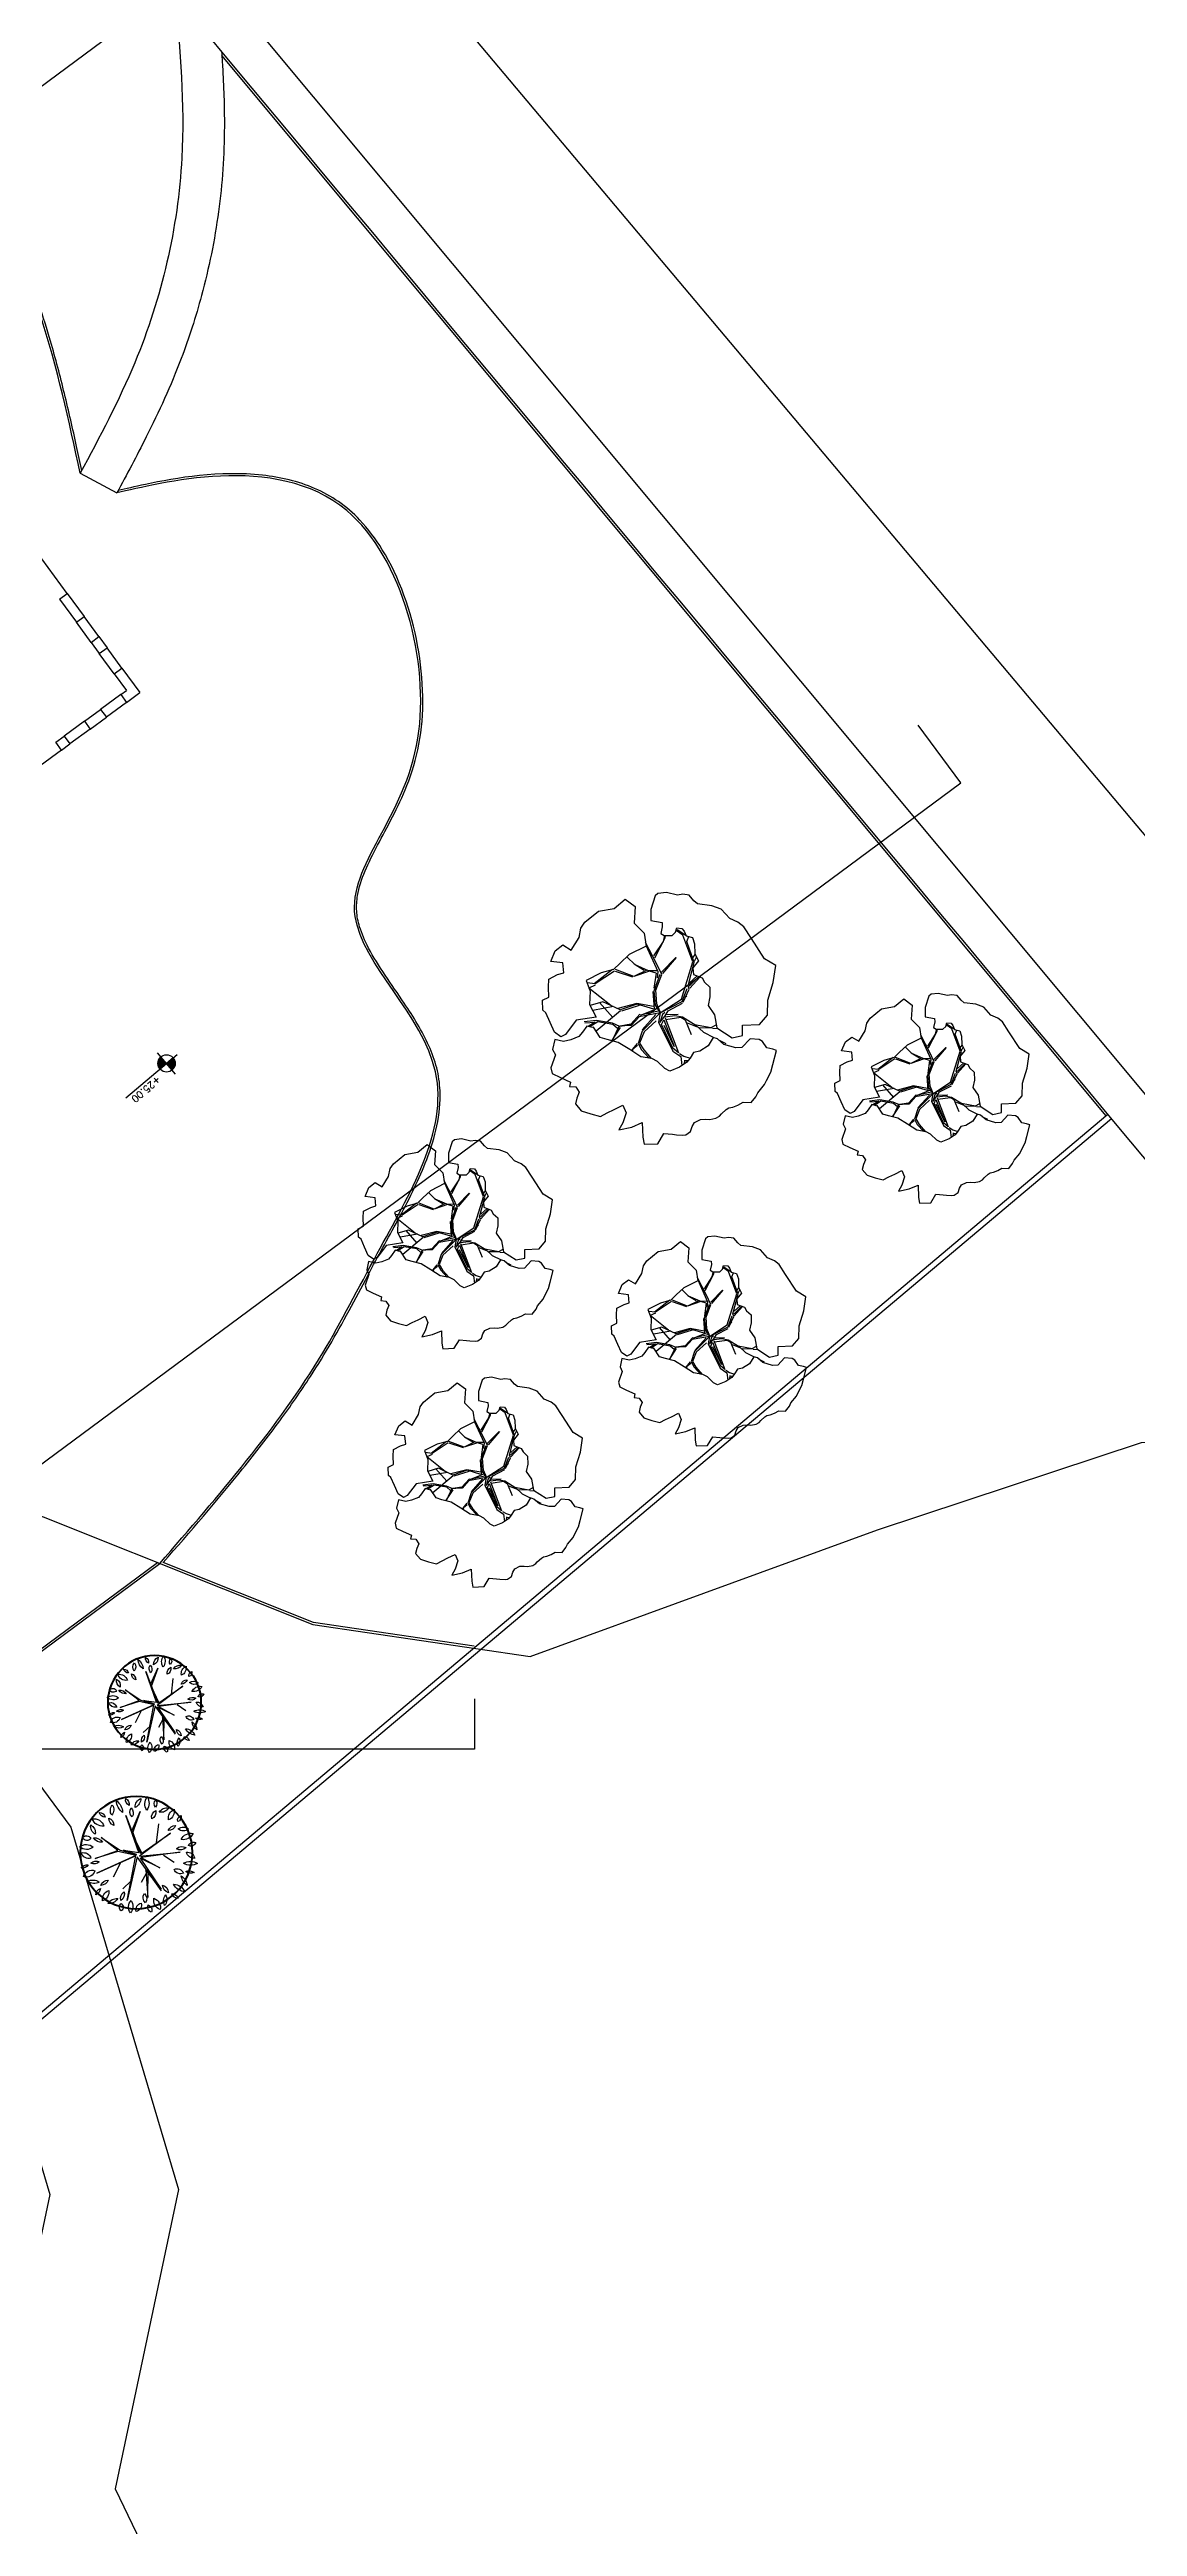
# Model space of a CAD drawing. Header units: millimetres. Extents: x 55520 to 96084, y -58491 to -49645.
# Drawn here: x 59632.2 to 59710.6, y -58314.1 to -58135.6 of the extents above; entities that cross this region are included whole.
import ezdxf
from ezdxf.enums import TextEntityAlignment as Align

# ---------------------------------------------------------------- set-up
doc = ezdxf.new("R2010")
doc.units = ezdxf.units.MM
for name, color, linetype in [('Alvenaria Corte', 30, 'Continuous'), ('Alvenaria Vista', 40, 'Continuous'), ('ARQ-COTAS', 1, 'Continuous'), ('ARQ-SÍMBOLOS', 2, 'Continuous'), ('ARQ-TEXTO2', 2, 'Continuous'), ('Caminhos Principais', 13, 'Continuous'), ('Cinza', 9, 'Continuous'), ('Curvas de Nível', 10, 'Continuous'), ('Limite Terreno', 20, 'Continuous'), ('Limites', 250, 'Continuous'), ('Linha Fina', 100, 'Continuous'), ('Árvores Existentes', 114, 'Continuous')]:
    doc.layers.add(name, color=color, linetype=linetype)
doc.styles.add('ROMANS', font='romans.shx')

# ---------------------------------------------------------------- blocks, each defined once
blk = doc.blocks.new('ARBOL')
at = {"color": 0, "linetype": 'ByBlock'}
for p, q in [((-1.034, 4.388), (-1.216, 4.399)), ((-0.978, 4.411), (-1.203, 4.42)), ((-0.543, 3.996), (-1.034, 4.388)), ((-0.889, 4.31), (-0.907, 4.428)), ((-1.203, 3.549), (-1.65, 3.817)), ((-1.375, 4.169), (-1.336, 4.042)), ((-1.336, 4.131), (-1.358, 4.18)), ((-1.336, 4.042), (-1.347, 3.661)), ((-1.302, 3.638), (-1.336, 4.131)), ((-1.013, 3.448), (-0.912, 3.884)), ((-0.967, 3.437), (-0.9, 3.895)), ((-0.509, 4.007), (-0.889, 4.31)), ((-0.587, 4.074), (-0.58, 4.163)), ((-0.33, 3.169), (-0.543, 3.996)), ((-0.52, 4.03), (-0.529, 4.132)), ((-0.353, 3.494), (-0.509, 4.007)), ((-1.593, 3.281), (-1.837, 3.338)), ((-1.357, 3.282), (-1.614, 3.282)), ((-1.079, 3.416), (-1.604, 3.774)), ((-1.269, 3.327), (-1.593, 3.281)), ((-1.246, 3.327), (-1.48, 3.047)), ((-1.313, 3.315), (-1.48, 3.047)), ((-1.113, 3.416), (-1.269, 3.327)), ((-1.102, 3.37), (-1.246, 3.327)), ((-0.978, 3.405), (-1.203, 3.549)), ((-1.102, 3.37), (-0.967, 3.058)), ((-1.022, 3.292), (-1.079, 3.416)), ((-0.933, 3.013), (-1.013, 3.393)), ((-0.912, 3.047), (-0.978, 3.405)), ((-0.364, 3.572), (-0.3, 3.784)), ((-0.298, 3.448), (-0.353, 3.494)), ((-0.286, 3.136), (-0.341, 3.437)), ((-0.33, 3.505), (-0.263, 3.774)), ((-0.298, 3.471), (-0.236, 3.794)), ((-0.263, 3.136), (-0.298, 3.448)), ((-1.961, 2.935), (-2.139, 2.455)), ((-1.905, 2.924), (-2.117, 2.466)), ((-1.48, 3.047), (-1.906, 2.969)), ((-1.893, 2.935), (-1.502, 3.024)), ((-0.721, 2.678), (-0.944, 2.991)), ((-0.744, 2.756), (-0.933, 3.013)), ((-0.733, 2.802), (-0.912, 3.047)), ((-0.554, 2.666), (-0.744, 2.756)), ((-0.554, 2.666), (-0.733, 2.802)), ((-0.567, 2.667), (-0.33, 3.169)), ((-0.567, 2.667), (-0.286, 3.136)), ((-0.486, 2.733), (-0.509, 2.666)), ((-0.442, 2.802), (-0.263, 3.102)), ((-0.442, 2.666), (-0.442, 2.802)), ((-0.441, 2.701), (-0.218, 2.846)), ((-0.43, 2.656), (-0.262, 2.79)), ((-0.385, 2.611), (-0.129, 2.824)), ((-0.262, 2.79), (-0.106, 2.846)), ((-0.129, 2.824), (-0.017, 2.824)), ((-0.106, 2.846), (0.24, 2.846)), ((-0.017, 2.824), (0.262, 2.622)), ((0.05, 2.79), (0.285, 2.835)), ((0.207, 2.846), (0.553, 2.98)), ((0.24, 2.846), (0.464, 2.801)), ((0.33, 2.846), (0.565, 2.98)), ((0.464, 2.801), (0.72, 2.822)), ((0.553, 2.98), (0.619, 3.091)), ((0.587, 2.98), (0.695, 3.036)), ((0.848, 2.833), (1.011, 2.846)), ((-2.117, 2.466), (-2.284, 2.39)), ((-2.106, 2.444), (-2.191, 2.315)), ((-1.581, 2.242), (-2.191, 2.315)), ((-1.77, 2.22), (-1.968, 2.002)), ((-1.514, 2.251), (-1.864, 1.941)), ((-1.357, 2.265), (-1.77, 2.22)), ((-1.335, 2.253), (-1.56, 1.588)), ((-1.112, 2.578), (-1.413, 2.265)), ((-1.101, 2.567), (-1.357, 2.265)), ((-1.313, 2.265), (-1.044, 2.578)), ((-0.765, 2.712), (-1.112, 2.578)), ((-0.732, 2.667), (-1.101, 2.567)), ((-0.933, 2.41), (-0.989, 2.119)), ((-0.921, 2.354), (-0.966, 2.097)), ((-0.567, 2.667), (-0.921, 2.354)), ((-0.91, 2.399), (-0.687, 2.701)), ((-0.631, 2.678), (-0.91, 2.399)), ((-0.631, 2.589), (-0.709, 2.142)), ((-0.567, 2.667), (-0.698, 2.119)), ((-0.553, 2.477), (-0.653, 2.13)), ((-0.567, 2.667), (-0.497, 2.476)), ((-0.509, 2.666), (-0.465, 2.488)), ((-0.497, 2.476), (0.105, 2.096)), ((-0.465, 2.488), (-0.442, 2.666)), ((-0.419, 2.632), (0.229, 2.13)), ((-0.419, 2.577), (0.083, 2.197)), ((-0.408, 2.465), (-0.419, 2.577)), ((0.071, 2.153), (-0.408, 2.465)), ((0.083, 2.197), (-0.353, 2.476)), ((-1.681, 1.796), (-1.893, 1.628)), ((-1.871, 1.616), (-1.681, 1.751)), ((-1.825, 2.171), (-1.406, 2.041)), ((-1.681, 1.751), (-1.762, 1.589)), ((-1.636, 1.784), (-1.725, 1.6)), ((-1.346, 1.93), (-1.681, 1.796)), ((-1.324, 1.907), (-1.636, 1.784)), ((-1.167, 1.952), (-1.346, 1.93)), ((-1.19, 1.885), (-1.324, 1.907)), ((-1.19, 1.952), (-1.156, 1.616)), ((-0.989, 2.119), (-1.167, 1.963)), ((-1.044, 2.053), (-1.167, 1.952)), ((-1.156, 1.592), (-1.145, 1.941)), ((-0.966, 2.097), (-1.044, 2.053)), ((-0.698, 2.119), (-0.631, 1.84)), ((-0.653, 1.829), (-0.676, 1.661)), ((-0.676, 1.661), (-0.671, 1.632)), ((-0.62, 1.796), (-0.664, 1.673)), ((-0.664, 1.673), (-0.653, 1.631)), ((-0.653, 2.13), (-0.609, 1.862)), ((-0.631, 1.84), (-0.497, 1.762)), ((-0.609, 1.862), (-0.452, 1.784)), ((-0.497, 1.762), (-0.257, 1.692)), ((-0.452, 1.784), (-0.214, 1.71)), ((0.229, 2.13), (0.071, 2.153)), ((0.105, 2.096), (0.318, 2.084)), ((0.261, 2.13), (0.374, 2.13)), ((0.318, 2.084), (0.443, 1.93)), ((0.374, 2.13), (0.51, 2.162)), ((0.429, 2.063), (0.469, 1.983)), ((0.44, 2.063), (0.504, 2.095)), ((-1.795, 1.523), (-1.793, 1.527))]:
    blk.add_line(p, q, dxfattribs=at)
for p, q in [((-0.272, 3.281), (-0.266, 3.278)), ((-0.266, 3.278), (-0.257, 3.276))]:
    blk.add_line(p, q)
at = {"color": 0, "linetype": 'ByBlock', "flags": 128}
for points in [[(-2.006, 4.806), (-1.93, 4.502), (-1.803, 4.292), (-1.567, 4.384), (-1.517, 4.308), (-1.466, 4.165), (-1.382, 4.165), (-1.23, 4.258), (-1.205, 4.359), (-1.23, 4.452), (-1.129, 4.502), (-1.061, 4.477), (-0.969, 4.41), (-0.825, 4.452), (-0.715, 4.359), (-0.597, 4.174), (-0.446, 4.081), (-0.471, 3.887), (-0.386, 3.769), (-0.184, 3.803), (-0.091, 3.752), (0.069, 3.719), (0.179, 3.542), (0.246, 3.356), (0.474, 3.255), (0.668, 3.036), (1.064, 3.028), (1.233, 3.188), (1.115, 3.382), (1.427, 3.592), (1.469, 3.853), (1.301, 4.14), (1.199, 4.536), (1.056, 4.881), (0.769, 4.881), (0.288, 5.109), (0.01, 5.244), (-0.15, 5.261), (-0.344, 5.235), (-0.614, 5.311), (-0.833, 5.269), (-1.12, 5.143), (-1.222, 5.16), (-1.373, 5.21), (-1.508, 5.151), (-1.593, 5.075), (-1.829, 4.999), (-1.981, 4.881), (-2.006, 4.806)], [(-2.06, 1.565), (-2.097, 1.177), (-2.157, 1.08), (-2.327, 1.092), (-2.521, 1.226), (-2.715, 1.359), (-2.8, 1.371), (-2.922, 1.553), (-2.837, 1.686), (-2.958, 1.868), (-3.043, 2.025), (-2.934, 2.207), (-2.837, 2.316), (-2.97, 2.486), (-3.213, 2.377), (-3.249, 2.631), (-3.176, 2.825), (-2.958, 2.825), (-2.958, 3.153), (-3.031, 3.346), (-3.019, 3.504), (-2.897, 3.868), (-2.631, 4.098), (-2.533, 4.401), (-2.255, 4.377), (-2.085, 4.049), (-1.781, 3.977), (-1.599, 3.759), (-1.818, 3.407), (-1.89, 3.141), (-1.939, 2.947), (-2.133, 2.741), (-2.327, 2.425), (-2.133, 2.268), (-1.987, 2.013), (-1.721, 1.856), (-2.06, 1.565)], [(-1.677, 1.613), (-1.791, 1.581), (-1.802, 1.415), (-1.823, 1.29), (-1.937, 1.134), (-2.052, 1.02), (-2.239, 0.957), (-2.166, 0.749), (-2.052, 0.676), (-1.989, 0.385), (-1.896, 0.291), (-1.698, 0.312), (-1.458, 0.343), (-1.427, 0.25), (-1.302, 0.312), (-1.177, 0.25), (-1.156, 0.114), (-1.114, -0.01), (-0.927, -0.073), (-0.708, -0.021), (-0.5, 0.042), (-0.417, 0.187), (-0.323, 0.333), (-0.208, 0.51), (-0.063, 0.406), (-0.01, 0.177), (0, 0), (0.208, 0.198), (0.354, 0.406), (0.531, 0.135), (0.635, 0.021), (0.885, 0.187), (0.885, 0.447), (1.052, 0.531), (1.135, 0.572), (1.26, 0.635), (1.312, 0.676), (1.364, 0.791), (1.333, 0.905), (1.333, 1.009), (1.406, 1.134), (1.5, 1.196), (1.583, 1.238), (1.687, 1.332), (1.729, 1.415), (1.74, 1.477), (1.781, 1.613), (1.812, 1.675), (1.875, 1.737), (1.948, 1.831), (2.01, 1.945), (2.166, 2.029), (2.187, 2.195), (2.177, 2.289), (2.208, 2.518), (2.198, 2.622), (2.187, 2.83), (2.135, 2.996), (2.041, 3.298), (1.958, 3.277), (1.833, 3.236), (1.677, 3.308), (1.594, 3.308), (1.416, 3.215), (1.364, 2.955), (1.25, 2.882), (0.989, 2.809), (0.802, 2.84), (0.708, 2.819), (0.708, 2.601), (0.614, 2.403), (0.51, 2.31), (0.51, 2.164), (0.5, 2.05), (0.417, 1.873), (0.281, 1.685), (0.156, 1.675), (-0.063, 1.727), (-0.198, 1.717), (-0.427, 1.623), (-0.719, 1.633), (-1.021, 1.633), (-1.26, 1.561), (-1.416, 1.519), (-1.656, 1.633), (-1.677, 1.613)]]:
    blk.add_lwpolyline(points, dxfattribs=at)
blk = doc.blocks.new('tree 17')
at = {"color": 0, "linetype": 'ByBlock'}
for p, q in [((-0.082, 0.152), (-1.511, 1.221)), ((-1.511, 1.221), (-0.099, 0.075)), ((-0.149, 0.772), (-0.808, 1.664)), ((-0.808, 1.664), (-0.082, 0.822)), ((-0.082, 0.822), (-0.619, 1.038)), ((-0.215, 1.813), (-0.082, 0.152)), ((-0.033, 0.269), (-0.182, 1.747)), ((-0.182, 1.747), (-0.149, 0.772)), ((0.327, 1.071), (-0.033, 0.269)), ((0.001, 0.186), (1.346, 1.116)), ((1.346, 1.116), (0.017, 0.269)), ((0.017, 0.269), (0.327, 1.071)), ((0.765, 0.778), (0.909, 1.26)), ((-0.099, 0.075), (-1.738, -0.385)), ((-1.738, -0.385), (-0.082, 0.075)), ((-0.89, 0.728), (-1.344, 0.756)), ((-0.719, -0.113), (-1.344, 0.152)), ((-0.082, 0.075), (-0.542, -0.512)), ((-0.431, -0.496), (-0.049, 0.058)), ((-0.049, 0.058), (-0.326, -0.401)), ((-0.326, -0.401), (0.084, 0.058)), ((1.54, 0.285), (0.001, 0.186)), ((0.084, 0.058), (0.626, -1.404)), ((0.626, -1.404), (0.1, 0.136)), ((0.1, 0.136), (0.444, -0.795)), ((0.15, 0.152), (1.54, 0.285)), ((0.361, -0.684), (0.15, 0.152)), ((0.865, 0.224), (1.418, -0.302)), ((-0.542, -0.512), (-1.411, -0.878)), ((-1.411, -0.878), (-0.509, -0.545)), ((-0.686, -1.37), (-0.431, -0.496)), ((-0.509, -0.545), (-0.686, -1.37)), ((1.18, -1.16), (0.361, -0.684)), ((0.444, -0.795), (1.18, -1.16))]:
    blk.add_line(p, q, dxfattribs=at)
for points in [[(-1.072, 2.208, 0.45154), (-0.987, 1.9)], [(-0.987, 1.9, 0.45154), (-1.072, 2.208)], [(-0.733, 2.356, 0.375302), (-0.637, 1.847)], [(-0.637, 1.847, 0.375302), (-0.733, 2.356)], [(-0.191, 2.048, 0.30277), (-0.499, 2.346)], [(-0.499, 2.346, 0.30277), (-0.191, 2.048)], [(-0.053, 2.048, 0.340953), (-0.032, 1.666)], [(-0.032, 1.666, 0.340953), (-0.053, 2.048)], [(0.106, 2.463, 0.350689), (0.021, 2.165)], [(0.021, 2.165, 0.350689), (0.106, 2.463)], [(0.478, 2.441, 0.27027), (0.329, 1.921)], [(0.329, 1.921, 0.27027), (0.478, 2.441)], [(0.711, 2.314, 0.218613), (0.775, 1.868)], [(0.775, 1.868, 0.218613), (0.711, 2.314)], [(1.253, 2.091, 0.288468), (1.019, 1.847)], [(1.019, 1.847, 0.288468), (1.253, 2.091)], [(-1.954, 1.39, 0.525994), (-1.773, 1.167)], [(-1.773, 1.167, 0.525994), (-1.954, 1.39)], [(-1.391, 1.326, 0.363335), (-1.731, 1.687)], [(-1.731, 1.687, 0.363335), (-1.391, 1.326)], [(-1.38, 0.88, 0.343163), (-1.699, 1.061)], [(-1.699, 1.061, 0.343163), (-1.38, 0.88)], [(-1.147, 1.666, 0.420523), (-1.518, 1.793)], [(-1.518, 1.793, 0.420523), (-1.147, 1.666)], [(-1.009, 1.762, 0.408258), (-0.807, 1.454)], [(-0.807, 1.454, 0.408258), (-1.009, 1.762)], [(0.913, 1.836, 0.440076), (0.722, 1.485)], [(0.722, 1.485, 0.440076), (0.913, 1.836)], [(1.592, 1.9, 0.268637), (1.168, 1.539)], [(1.168, 1.539, 0.268637), (1.592, 1.9)], [(1.645, 1.124, 0.341117), (1.327, 0.912)], [(1.327, 0.912, 0.341117), (1.645, 1.124)], [(1.645, 1.666, 0.386862), (1.539, 1.273)], [(1.539, 1.273, 0.386862), (1.645, 1.666)], [(2.07, 1.22, 0.443589), (1.773, 1.124)], [(1.773, 1.124, 0.443589), (2.07, 1.22)], [(-2.017, 0.169, 0.288328), (-2.325, 0.243)], [(-2.325, 0.243, 0.288328), (-2.017, 0.169)], [(-1.816, 0.445, 0.362144), (-2.272, 0.604)], [(-2.272, 0.604, 0.362144), (-1.816, 0.445)], [(-1.752, 0.923, 0.295875), (-2.177, 0.827)], [(-2.177, 0.827, 0.295875), (-1.752, 0.923)], [(-1.561, 0.115, 0.309468), (-1.932, 0.084)], [(-1.932, 0.084, 0.309468), (-1.561, 0.115)], [(1.9, 0.179, 0.326555), (1.539, 0.147)], [(1.539, 0.147, 0.326555), (1.9, 0.179)], [(2.229, 0.869, 0.343561), (1.709, 0.753)], [(1.709, 0.753, 0.343561), (2.229, 0.869)], [(2.198, 0.625, 0.38021), (1.89, 0.349)], [(1.89, 0.349, 0.38021), (2.198, 0.625)], [(2.325, 0.02, 0.383832), (2.06, 0.115)], [(2.06, 0.115, 0.383832), (2.325, 0.02)], [(-1.89, -0.054, 0.289447), (-2.23, -0.373)], [(-2.23, -0.373, 0.289447), (-1.89, -0.054)], [(-1.731, -0.511, 0.447347), (-2.23, -0.628)], [(-2.23, -0.628, 0.447347), (-1.731, -0.511)], [(-1.784, -0.862, 0.306984), (-2.081, -0.947)], [(-2.081, -0.947, 0.306984), (-1.784, -0.862)], [(-1.37, -0.67, 0.315606), (-1.656, -0.851)], [(-1.656, -0.851, 0.315606), (-1.37, -0.67)], [(1.677, -0.787, 0.340003), (1.338, -0.639)], [(1.338, -0.639, 0.340003), (1.677, -0.787)], [(2.134, -0.532, 0.317134), (1.741, -0.649)], [(1.741, -0.649, 0.317134), (2.134, -0.532)], [(1.752, -0.904, 0.40592), (1.943, -1.106)], [(1.943, -1.106, 0.40592), (1.752, -0.904)], [(2.272, -0.352, 0.351781), (1.826, -0.171)], [(1.826, -0.171, 0.351781), (2.272, -0.352)], [(-1.529, -1, 0.414115), (-1.688, -1.403)], [(-1.688, -1.403, 0.414115), (-1.529, -1)], [(-1.179, -1.276, 0.365918), (-1.582, -1.637)], [(-1.582, -1.637, 0.365918), (-1.179, -1.276)], [(-1.03, -1.605, 0.559657), (-1.264, -1.839)], [(-1.264, -1.839, 0.559657), (-1.03, -1.605)], [(-0.765, -1.191, 0.285981), (-0.934, -1.552)], [(-0.934, -1.552, 0.285981), (-0.765, -1.191)], [(-0.786, -1.616, 0.321275), (-0.68, -2.019)], [(-0.68, -2.019, 0.321275), (-0.786, -1.616)], [(-0.308, -1.648, 0.362047), (-0.478, -2.168)], [(-0.478, -2.168, 0.362047), (-0.308, -1.648)], [(-0.043, -1.881, 0.345907), (-0.106, -2.179)], [(-0.106, -2.179, 0.345907), (-0.043, -1.881)], [(0.01, -1.414, 0.328832), (0.042, -1.764)], [(0.042, -1.764, 0.328832), (0.01, -1.414)], [(0.212, -1.775, 0.339938), (0.488, -2.072)], [(0.488, -2.072, 0.339938), (0.212, -1.775)], [(0.616, -1.584, 0.235997), (0.722, -2.094)], [(0.722, -2.094, 0.235997), (0.616, -1.584)], [(0.786, -1.201, 0.368927), (0.987, -1.499)], [(0.987, -1.499, 0.368927), (0.786, -1.201)], [(0.987, -1.626, 0.337084), (1.062, -1.924)], [(1.062, -1.924, 0.337084), (0.987, -1.626)], [(1.529, -1.541, 0.303563), (1.125, -1.414)], [(1.125, -1.414, 0.303563), (1.529, -1.541)], [(1.762, -1.425, 0.316942), (1.412, -1.032)], [(1.412, -1.032, 0.316942), (1.762, -1.425)]]:
    blk.add_lwpolyline(points, format="xyb")
at = {"lineweight": 40}
blk.add_circle((0, 0), 2.242, dxfattribs=at)
blk = doc.blocks.new('Nível_Planta')
at = {"layer": 'ARQ-SÍMBOLOS', "ltscale": 0.1}
h = blk.add_hatch(color=1, dxfattribs=at)
h.dxf.hatch_style = 1
h.paths.add_polyline_path([(-0.25, 0), (0, 0), (0, 0.25, 0.414214)])
h.paths.add_polyline_path([(0.25, 0), (0, 0), (0, -0.25, 0.414214)])
at = {"layer": 'ARQ-SÍMBOLOS', "color": 1}
for p, q in [((1.535, 0), (-0.4, 0)), ((0, 0.4), (0, -0.4))]:
    blk.add_line(p, q, dxfattribs=at)
at = {"layer": 'ARQ-SÍMBOLOS', "color": 1, "ltscale": 0.1}
blk.add_line((-0.25, 0), (0.25, 0), dxfattribs=at)
at = {"layer": 'ARQ-SÍMBOLOS', "color": 1}
blk.add_circle((0, 0), 0.25, dxfattribs=at)
at = {"layer": 'ARQ-TEXTO2', "style": 'ROMANS'}
blk.add_attdef('NIVEL-ACABADO', text='', height=0.2, dxfattribs=at).set_placement((0.432, 0.034), align=Align.BOTTOM_LEFT)

msp = doc.modelspace()

# ---------------------------------------------------------------- linework, layer by layer
at = {"layer": 'Alvenaria Corte'}
for p, q in [((59632.893, -58175.239), (59633.458, -58174.826)), ((59632.893, -58175.239), (59634.111, -58176.902)), ((59633.458, -58174.826), (59634.675, -58176.488)), ((59634.111, -58176.902), (59634.675, -58176.488)), ((59635.174, -58178.354), (59635.739, -58177.94)), ((59635.739, -58177.94), (59636.33, -58178.747)), ((59635.174, -58178.354), (59635.765, -58179.161)), ((59635.765, -58179.161), (59636.33, -58178.747)), ((59636.829, -58180.613), (59637.393, -58180.199)), ((59636.829, -58180.613), (59637.715, -58181.823)), ((59637.312, -58182.118), (59637.715, -58181.823)), ((59637.393, -58180.199), (59638.693, -58181.974)), ((59634.69, -58184.039), (59635.86, -58183.182)), ((59635.86, -58183.182), (59636.273, -58183.747)), ((59637.312, -58182.118), (59637.725, -58182.683)), ((59637.725, -58182.683), (59638.693, -58181.974)), ((59632.632, -58185.545), (59633.238, -58185.102)), ((59633.238, -58185.102), (59633.651, -58185.667)), ((59634.69, -58184.039), (59635.103, -58184.603)), ((59635.103, -58184.603), (59636.273, -58183.747)), ((59633.046, -58186.11), (59632.632, -58185.545)), ((59633.046, -58186.11), (59633.651, -58185.667)), ((59708.453, -58212.38), (59572.467, -58326.79)), ((59708.709, -58212.687), (59573.031, -58326.838))]:
    msp.add_line(p, q, dxfattribs=at)
at = {"layer": 'Alvenaria Vista', "color": 1}
for p, q in [((59633.458, -58174.826), (59623.998, -58161.936)), ((59633.046, -58186.11), (59615.333, -58199.083))]:
    msp.add_line(p, q, dxfattribs=at)
at = {"layer": 'Alvenaria Vista'}
for p, q in [((59635.174, -58178.354), (59634.111, -58176.902)), ((59635.739, -58177.94), (59634.675, -58176.488)), ((59636.829, -58180.613), (59635.765, -58179.161)), ((59637.393, -58180.199), (59636.33, -58178.747)), ((59637.312, -58182.118), (59635.86, -58183.182)), ((59637.725, -58182.683), (59636.273, -58183.747)), ((59634.69, -58184.039), (59633.238, -58185.102)), ((59635.103, -58184.603), (59633.651, -58185.667)), ((59595.636, -58277.663), (59640.119, -58244.717)), ((59639.955, -58244.652), (59640.119, -58244.717))]:
    msp.add_line(p, q, dxfattribs=at)
msp.add_open_spline([(59423.514, -58311.52), (59463.082, -58259.782), (59502.65, -58208.044), (59542.218, -58156.306), (59549.466, -58148.997), (59556.714, -58141.688), (59563.963, -58134.379), (59574.888, -58128.113), (59585.813, -58121.848), (59596.738, -58115.583), (59607.709, -58116.358), (59618.68, -58117.133), (59629.651, -58117.909), (59666.163, -58161.681), (59702.675, -58205.453), (59739.187, -58249.224), (59752.038, -58263.689), (59764.89, -58278.154), (59777.742, -58292.618)], degree=3, knots=[20.3224163, 20.3224163, 20.3224163, 20.3224163, 21.3053757, 21.3053757, 21.3053757, 22.3053757, 22.3053757, 22.3053757, 23.3053757, 23.3053757, 23.3053757, 24.3053757, 24.3053757, 24.3053757, 25.3053757, 25.3053757, 25.3053757, 25.5933686, 25.5933686, 25.5933686, 25.5933686], dxfattribs=at)
at = {"layer": 'ARQ-COTAS'}
for points in [[(59463.356, -58267.206), (59461.278, -58264.4), (59647.821, -58126.24), (59649.9, -58129.046)], [(59508.236, -58322.474), (59511.318, -58326.635), (59697.861, -58188.475), (59694.779, -58184.314)], [(59662.803, -58254.462), (59662.803, -58258.093), (59456.552, -58258.093), (59456.552, -58254.462)]]:
    msp.add_lwpolyline(points, dxfattribs=at)
at = {"layer": 'Caminhos Principais'}
msp.add_open_spline([(59468.795, -58267.126), (59467.074, -58277.437), (59465.303, -58287.871), (59462.064, -58302.337), (59461.1, -58306.296), (59459.873, -58310.782), (59459.725, -58311.313), (59459.575, -58311.845), (59460.331, -58311.742), (59461.086, -58311.637), (59463.238, -58311.326), (59464.634, -58311.114), (59467.067, -58310.718), (59468.105, -58310.541), (59470.198, -58310.171), (59471.252, -58309.977), (59474.432, -58309.38), (59476.577, -58308.957), (59483.073, -58307.668), (59487.485, -58306.78), (59496.424, -58305.227), (59500.95, -58304.562), (59510.087, -58303.766), (59514.699, -58303.635), (59521.304, -58304.085), (59523.282, -58304.301), (59526.537, -58304.816), (59527.816, -58305.06), (59530.362, -58305.632), (59531.622, -58305.96), (59535.362, -58307.058), (59537.8, -58307.942), (59544.907, -58310.966), (59549.409, -58313.482), (59557.995, -58319.209), (59562.079, -58322.421), (59569.854, -58329.27), (59573.546, -58332.909), (59580.692, -58340.52), (59584.122, -58344.49), (59590.662, -58352.484), (59593.774, -58356.511), (59602.016, -58367.471), (59606.955, -58374.37), (59616.869, -58387.609), (59621.844, -58393.948), (59628.317, -58401.129), (59629.525, -58402.426), (59632.002, -58405.006), (59633.266, -58406.285), (59635.553, -58408.553), (59636.566, -58409.542), (59637.591, -58410.532)], degree=3, knots=[0, 0, 0, 0, 31.4096718, 31.4096718, 43.1663985, 43.1663985, 44.747182, 44.747182, 44.747182, 47.0850167, 47.0850167, 51.4159509, 51.4159509, 54.6318345, 54.6318345, 57.8477182, 57.8477182, 64.2794854, 64.2794854, 77.14302, 77.14302, 90.0065545, 90.0065545, 102.8700891, 102.8700891, 108.357779, 108.357779, 111.9079407, 111.9079407, 115.4581024, 115.4581024, 122.5584259, 122.5584259, 136.6347641, 136.6347641, 150.7111024, 150.7111024, 164.7874406, 164.7874406, 179.4660261, 179.4660261, 194.1446116, 194.1446116, 219.5869132, 219.5869132, 245.0292148, 245.0292148, 250.783382, 250.783382, 256.5375492, 256.5375492, 261.0160037, 261.0160037, 261.0160037, 261.0160037], dxfattribs=at)
msp.add_rational_spline([(59465.536, -58268.429), (59464.665, -58273.632), (59463.775, -58278.853), (59461.998, -58288.385), (59461.138, -58292.69), (59459.149, -58301.676), (59458.003, -58306.366), (59456.688, -58311.031), (59456.687, -58311.033), (59456.687, -58311.034), (59456.686, -58311.036), (59456.549, -58311.524), (59456.412, -58312.011), (59456.274, -58312.498), (59456.088, -58313.161), (59456.238, -58313.833), (59456.69, -58314.353), (59457.142, -58314.873), (59457.786, -58315.115), (59458.469, -58315.023), (59458.971, -58314.954), (59459.474, -58314.886), (59459.976, -58314.818), (59459.977, -58314.818), (59459.978, -58314.818), (59459.979, -58314.817), (59462.007, -58314.542), (59464.035, -58314.246), (59467.684, -58313.66), (59469.305, -58313.38), (59472.577, -58312.785), (59474.225, -58312.471), (59479.194, -58311.503), (59482.544, -58310.823), (59489.29, -58309.517), (59492.688, -58308.892), (59500.813, -58307.621), (59505.554, -58307.059), (59514.191, -58306.689), (59518.089, -58306.766), (59523.63, -58307.383), (59525.292, -58307.634), (59528.599, -58308.285), (59530.241, -58308.686), (59533.478, -58309.627), (59535.076, -58310.165), (59539.806, -58311.969), (59542.874, -58313.419), (59548.837, -58316.718), (59551.733, -58318.567), (59560.553, -58324.852), (59566.176, -58329.837), (59573.459, -58337.181), (59575.446, -58339.29), (59579.301, -58343.551), (59581.169, -58345.705), (59586.627, -58352.212), (59590.069, -58356.609), (59600.566, -58370.477), (59607.208, -58379.944), (59616.065, -58391.342), (59618.039, -58393.81), (59621.79, -58398.303), (59623.557, -58400.343), (59626.633, -58403.728), (59627.922, -58405.098), (59630.557, -58407.816), (59631.898, -58409.161), (59633.929, -58411.159), (59634.604, -58411.817), (59635.283, -58412.473)], [1, 1, 1, 1, 1, 1, 1, 1, 1, 1, 1, 1, 1, 1, 0.919934982122, 0.919934982122, 1, 0.919934982122, 0.919934982122, 1, 1, 1, 1, 1, 1, 1, 1, 1, 1, 1, 1, 1, 1, 1, 1, 1, 1, 1, 1, 1, 1, 1, 1, 1, 1, 1, 1, 1, 1, 1, 1, 1, 1, 1, 1, 1, 1, 1, 1, 1, 1, 1, 1, 1, 1, 1, 1, 1, 1, 1, 1], degree=3, knots=[3.300707, 3.300707, 3.300707, 3.300707, 19.1462391, 19.1462391, 32.1447126, 32.1447126, 46.2232747, 46.2232747, 46.2232747, 46.228431, 46.228431, 46.228431, 47.6993674, 47.6993674, 47.6993674, 48.6896462, 48.6896462, 48.6896462, 49.679925, 49.679925, 49.679925, 51.2199004, 51.2199004, 51.2199004, 51.2231266, 51.2231266, 51.2231266, 57.4374364, 57.4374364, 62.3872551, 62.3872551, 67.3370738, 67.3370738, 77.2367112, 77.2367112, 87.1363486, 87.1363486, 100.8303464, 100.8303464, 112.0941348, 112.0941348, 116.9322561, 116.9322561, 121.7703773, 121.7703773, 126.6084985, 126.6084985, 136.2847409, 136.2847409, 145.9609833, 145.9609833, 166.6496983, 166.6496983, 174.7380565, 174.7380565, 182.8264147, 182.8264147, 199.0031311, 199.0031311, 233.856655, 233.856655, 243.7192597, 243.7192597, 252.2439902, 252.2439902, 258.2313246, 258.2313246, 264.218659, 264.218659, 267.1683497, 267.1683497, 267.1683497, 267.1683497], dxfattribs=at)
at = {"layer": 'Cinza'}
for p, q in [((59708.338, -58212.476), (59644.598, -58136.062)), ((59634.394, -58166.168), (59637.04, -58167.582))]:
    msp.add_line(p, q, dxfattribs=at)
msp.add_lwpolyline([(59662.775, -58250.681), (59651.2, -58248.978), (59640.371, -58244.656)], dxfattribs=at)
for points, knots in [([(59634.394, -58166.168), (59633.573, -58162.367), (59632.027, -58155.213), (59626.854, -58142.913), (59612.961, -58141.078), (59607.55, -58129.508), (59592.672, -58121.63), (59571.118, -58137.969), (59580.942, -58152.767), (59582.303, -58164.131), (59579.49, -58168.873), (59578.41, -58170.276)], [0, 0, 0, 0, 11.8226972, 22.2477323, 37.2099176, 47.3665289, 58.9260064, 86.865782, 101.305181, 112.9877034, 118.3036098, 118.3036098, 118.3036098, 118.3036098]), ([(59634.504, -58165.964), (59634.379, -58165.389), (59634.255, -58164.813), (59633.851, -58162.971), (59633.565, -58161.703), (59632.95, -58159.178), (59632.621, -58157.922), (59631.997, -58155.784), (59631.723, -58154.905), (59631.125, -58153.144), (59630.801, -58152.265), (59629.709, -58149.694), (59628.825, -58148.07), (59627.23, -58146.173), (59626.74, -58145.68), (59625.67, -58144.793), (59625.094, -58144.397), (59623.281, -58143.313), (59621.959, -58142.725), (59619.588, -58141.728), (59618.547, -58141.308), (59616.712, -58140.481), (59615.908, -58140.083), (59614.547, -58139.276), (59613.973, -58138.883), (59612.385, -58137.565), (59611.504, -58136.486), (59609.838, -58134.195), (59609.053, -58132.985), (59607.729, -58131.256), (59607.249, -58130.683), (59606.211, -58129.619), (59605.658, -58129.125), (59603.905, -58127.773), (59602.614, -58127.043), (59600.14, -58126.106), (59598.987, -58125.823), (59595.419, -58125.426), (59592.897, -58125.786), (59588.002, -58127.422), (59585.629, -58128.697), (59582.148, -58131.31), (59580.881, -58132.49), (59578.093, -58135.772), (59576.877, -58138.003), (59576.312, -58140.912), (59576.254, -58141.581), (59576.282, -58142.909), (59576.365, -58143.569), (59576.766, -58145.547), (59577.238, -58146.864), (59578.208, -58149.26), (59578.679, -58150.329), (59579.526, -58152.389), (59579.908, -58153.373), (59581.125, -58157.158), (59581.616, -58160.166), (59581.232, -58163.958), (59581.032, -58164.931), (59580.186, -58167.404), (59579.334, -58168.829), (59578.291, -58170.185)], [0.1791962, 0.1791962, 0.1791962, 0.1791962, 1.9676824, 1.9676824, 5.9030473, 5.9030473, 9.78019, 9.78019, 12.4702784, 12.4702784, 15.1603669, 15.1603669, 20.5405439, 20.5405439, 22.649892, 22.649892, 24.7592402, 24.7592402, 28.9779365, 28.9779365, 32.2356463, 32.2356463, 34.9203415, 34.9203415, 37.0804602, 37.0804602, 41.4006976, 41.4006976, 45.7209349, 45.7209349, 47.9828947, 47.9828947, 50.2448545, 50.2448545, 54.7687741, 54.7687741, 58.3772552, 58.3772552, 65.5942173, 65.5942173, 72.8111794, 72.8111794, 77.6472482, 77.6472482, 85.4020989, 85.4020989, 87.7139735, 87.7139735, 90.0258481, 90.0258481, 94.6495973, 94.6495973, 98.2674104, 98.2674104, 101.4306735, 101.4306735, 110.04619, 110.04619, 113.1355716, 113.1355716, 118.3036098, 118.3036098, 118.3036098, 118.3036098]), ([(59641.24, -58131.803), (59641.589, -58135.682), (59642.353, -58144.606), (59639.566, -58156.488), (59635.79, -58163.556), (59634.394, -58166.168)], [0.3627005, 0.3627005, 0.3627005, 0.3627005, 12.0117583, 27.159064, 36.0389425, 36.0389425, 36.0389425, 36.0389425]), ([(59644.58, -58135.807), (59644.604, -58136.151), (59644.626, -58136.496), (59644.731, -58138.272), (59644.784, -58139.72), (59644.773, -58142.199), (59644.739, -58143.224), (59644.6, -58145.276), (59644.495, -58146.3), (59644.08, -58149.36), (59643.669, -58151.383), (59642.718, -58154.901), (59642.23, -58156.412), (59641.301, -58158.872), (59640.898, -58159.841), (59640.049, -58161.728), (59639.604, -58162.65), (59638.457, -58164.93), (59637.743, -58166.267), (59637.04, -58167.582)], [4.5777475, 4.5777475, 4.5777475, 4.5777475, 5.5830547, 5.5830547, 9.7398708, 9.7398708, 12.6174359, 12.6174359, 15.495001, 15.495001, 21.2501313, 21.2501313, 25.6880932, 25.6880932, 28.6281936, 28.6281936, 31.5682941, 31.5682941, 36.0389425, 36.0389425, 36.0389425, 36.0389425]), ([(59640.119, -58244.717), (59644.38, -58239.815), (59650.454, -58232.824), (59656.421, -58220.917), (59663.661, -58209.041), (59649.889, -58197.472), (59661.669, -58187.898), (59655.196, -58162.683), (59639.994, -58166.942), (59637.04, -58167.582)], [0, 0, 0, 0, 19.1850764, 27.3542098, 41.0970249, 54.4041033, 68.8708062, 82.4485553, 99.5877269, 99.5877269, 99.5877269, 99.5877269]), ([(59640.371, -58244.656), (59642.313, -58242.421), (59644.254, -58240.184), (59647.018, -58236.757), (59647.914, -58235.603), (59649.544, -58233.382), (59650.284, -58232.32), (59651.519, -58230.417), (59652.029, -58229.584), (59653.004, -58227.895), (59653.473, -58227.04), (59654.382, -58225.347), (59654.823, -58224.511), (59655.622, -58223.02), (59655.974, -58222.372), (59656.699, -58221.055), (59657.068, -58220.387), (59658.15, -58218.365), (59658.836, -58216.992), (59659.668, -58214.806), (59659.92, -58213.994), (59660.269, -58212.339), (59660.357, -58211.494), (59660.3, -58210.105), (59660.223, -58209.556), (59659.947, -58208.472), (59659.751, -58207.939), (59659.042, -58206.363), (59658.408, -58205.344), (59656.825, -58202.974), (59655.85, -58201.647), (59654.901, -58199.852), (59654.676, -58199.34), (59654.409, -58198.455), (59654.339, -58198.08), (59654.295, -58197.335), (59654.319, -58196.964), (59654.576, -58195.431), (59655.144, -58194.249), (59656.506, -58191.667), (59657.299, -58190.268), (59658.293, -58187.747), (59658.602, -58186.76), (59659.209, -58183.544), (59659.163, -58181.043), (59658.253, -58176.109), (59657.391, -58173.676), (59655.678, -58170.889), (59655.139, -58170.17), (59654.066, -58169.036), (59653.551, -58168.591), (59652.459, -58167.835), (59651.883, -58167.521), (59650.094, -58166.746), (59648.821, -58166.45), (59644.459, -58165.963), (59641.322, -58166.493), (59638.314, -58167.135), (59637.647, -58167.294), (59637.133, -58167.408)], [0.2079391, 0.2079391, 0.2079391, 0.2079391, 8.9537981, 8.9537981, 13.3310536, 13.3310536, 17.2501046, 17.2501046, 20.2343585, 20.2343585, 23.2186124, 23.2186124, 26.0389094, 26.0389094, 28.1587936, 28.1587936, 30.2786779, 30.2786779, 34.5184465, 34.5184465, 37.0140288, 37.0140288, 39.6345012, 39.6345012, 41.3705687, 41.3705687, 43.1066363, 43.1066363, 46.5787715, 46.5787715, 51.4068916, 51.4068916, 53.3882687, 53.3882687, 54.8995801, 54.8995801, 56.4108915, 56.4108915, 61.1178948, 61.1178948, 65.8248981, 65.8248981, 68.5302271, 68.5302271, 73.9408853, 73.9408853, 79.3515435, 79.3515435, 81.4745317, 81.4745317, 83.1831094, 83.1831094, 84.8916872, 84.8916872, 88.3088427, 88.3088427, 96.5013496, 96.5013496, 99.3513561, 99.3513561, 99.3513561, 99.3513561])]:
    msp.add_open_spline(points, degree=3, knots=knots, dxfattribs=at)
at = {"layer": 'Curvas de Nível'}
for points in [[(59619.192, -58225.088), (59625.254, -58238.785), (59651.161, -58249.124), (59666.808, -58251.426), (59691.848, -58242.289), (59710.88, -58235.998), (59731.966, -58235.89)], [(59626.888, -58254.517), (59633.726, -58263.723), (59641.483, -58289.812), (59636.918, -58311.378), (59656.834, -58352.762), (59672.892, -58370.497), (59679.627, -58375.166)]]:
    msp.add_lwpolyline(points, dxfattribs=at)
at = {"layer": 'Curvas de Nível', "color": 251}
msp.add_lwpolyline([(59619.655, -58259.874), (59625.552, -58267.813), (59632.204, -58290.186), (59627.478, -58312.516), (59649.289, -58357.837), (59666.914, -58377.305), (59672.49, -58381.17)], dxfattribs=at)
at = {"layer": 'Limite Terreno'}
msp.add_lwpolyline([(59421.535, -58309.169), (59539.952, -58154.33), (59562.118, -58131.978), (59596.038, -58112.526), (59631.136, -58115.006), (59741.46, -58247.267), (59780.038, -58290.686)], dxfattribs=at)
at = {"layer": 'Limites'}
msp.add_lwpolyline([(59846.352, -58140.021), (59655.043, -58115.309), (59655.738, -58126.434), (59715.133, -58197.028), (59791.931, -58280.681)], dxfattribs=at)
at = {"layer": 'Linha Fina'}
msp.add_line((59595.586, -58277.513), (59639.955, -58244.652), dxfattribs=at)

# ---------------------------------------------------------------- block references
at = {"layer": 'ARQ-SÍMBOLOS', "xscale": 2.500000000000001, "yscale": 2.500000000000001, "zscale": 2.500000000000001, "rotation": 220.0749756908851}
msp.add_blockref('Nível_Planta', (59640.611, -58208.691), dxfattribs=at).add_auto_attribs({'NIVEL-ACABADO': '+25.00'})
at = {"layer": 'Árvores Existentes'}
for name, p, xscale, yscale, zscale, rotation in [('ARBOL', (59673.215, -58213.482), 3.278124126711383, 3.278124126711383, 3.278124126711383, 328.5404781669239), ('ARBOL', (59693.366, -58217.896), 2.73177010559282, 2.73177010559282, 2.73177010559282, 328.5404781669239), ('ARBOL', (59659.016, -58228.389), 2.73177010559282, 2.73177010559282, 2.73177010559282, 328.5404781669239), ('ARBOL', (59677.273, -58235.38), 2.73177010559282, 2.73177010559282, 2.73177010559282, 328.5404781669239), ('ARBOL', (59661.174, -58245.557), 2.73177010559282, 2.73177010559282, 2.73177010559282, 328.5404781669239), ('tree 17', (59639.747, -58254.729), -1.504000000000001, 1.504000000000001, 1.504, 220.0749756908852), ('tree 17', (59638.437, -58265.55), -1.8048, 1.8048, 1.8048, 220.0749756908853)]:
    msp.add_blockref(name, p, dxfattribs=dict(at, xscale=xscale, yscale=yscale, zscale=zscale, rotation=rotation))

doc.saveas('drawing.dxf')
